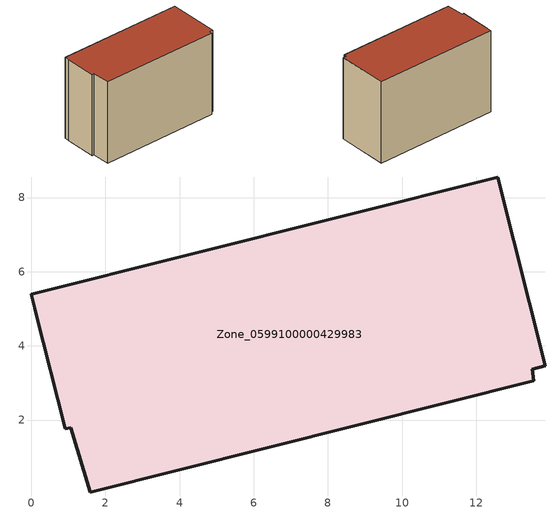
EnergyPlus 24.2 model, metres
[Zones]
Zone_0599100000429983
 floor ground (C_G): 12.58,8.55 13.86,3.46 13.51,3.37 13.54,3.06 1.59,0.06 1.07,1.8 0.91,1.76 0.12,4.9 0.1,5.02 0,5.39 z0
 wall outside (C_F): 0,5.39 0.1,5.02 0.12,4.9 0.91,1.76 1.07,1.8 1.59,0.06 13.54,3.06 13.51,3.37 13.86,3.46 12.58,8.55 0,5.39 z0:8.71
 roof outside (C_R): 13.86,3.46 12.58,8.55 0,5.39 0.1,5.02 0.12,4.9 0.91,1.76 1.07,1.8 1.59,0.06 13.54,3.06 13.51,3.37 z8.71
[BUILDING]
Pand.0599100000429983: North Axis=0; Terrain=City; Loads Convergence Tolerance Value=0.04; Temperature Convergence Tolerance Value=0.4; Solar Distribution=FullExterior; Maximum Number of Warmup Days=25; Minimum Number of Warmup Days=1
[Site:Location]
Rotterdam.The.Hague.AP_ZH_NLD Design_Conditions: Latitude=51.96; Longitude=4.45; Time Zone=1; Elevation=-4.5
[SITE:GROUNDTEMPERATURE:BUILDINGSURFACE]
18, 18, 18, 18, 18, 18, 18, 18, 18, 18, 18, 18
[MATERIAL] Thermal Absorptance=0.9; Solar Absorptance=0.7; Visible Absorptance=0.7
Name | Roughness | Thickness | Conductivity | Density | Specific Heat
G.TC.2006-2014 | MediumSmooth | 0.15 | 0.06 | 540 | 1210
F.TC.2006-2014 | Rough | 0.3 | 0.12 | 1920 | 840
R.TC.2006-2014 | MediumRough | 0.2 | 0.08 | 1500 | 1000
[CONSTRUCTION]
C_G: G.TC.2006-2014
C_F: F.TC.2006-2014
C_R: R.TC.2006-2014
[ZONE]
Zone_0599100000429983: Type=1; Multiplier=1; Ceiling Height=Autocalculate; Volume=Autocalculate; Floor Area=autocalculate; Part of Total Floor Area=Yes
[ZONEINFILTRATION:DESIGNFLOWRATE]
Infil_Zone_0599100000429983: Zone or ZoneList or Space or SpaceList=Zone_0599100000429983; Schedule=AlwaysOn; Design Flow Rate Calculation Method=Flow/Area; Flow Rate per Floor Area=0.0015; Constant Term Coefficient=1; Temperature Term Coefficient=0; Velocity Term Coefficient=0; Velocity Squared Term Coefficient=0
[HVACTEMPLATE:ZONE:IDEALLOADSAIRSYSTEM]
Zone_0599100000429983: Maximum Heating Supply Air Temperature=50; Minimum Cooling Supply Air Temperature=13; Maximum Heating Supply Air Humidity Ratio=0.0156; Minimum Cooling Supply Air Humidity Ratio=0.0077; Heating Limit=NoLimit; Cooling Limit=NoLimit; Dehumidification Control Type=ConstantSensibleHeatRatio; Cooling Sensible Heat Ratio=0.7; Dehumidification Setpoint=60; Humidification Control Type=None; Humidification Setpoint=30; Outdoor Air Method=None; Outdoor Air Flow Rate per Person=0.00944; Outdoor Air Flow Rate per Zone Floor Area=0; Outdoor Air Flow Rate per Zone=0; Demand Controlled Ventilation Type=None; Outdoor Air Economizer Type=NoEconomizer; Heat Recovery Type=None; Sensible Heat Recovery Effectiveness=0.7; Latent Heat Recovery Effectiveness=0.65
[ZONECONTROL:THERMOSTAT]
ThermostatControl_Zone_0599100000429983: Zone or ZoneList=Zone_0599100000429983; Control Type Schedule=DualSetpointControlType; Control 1=Thermostat_Zone_0599100000429983; Temperature Difference Between Cutout And Setpoint=0
[THERMOSTATSETPOINT:DUALSETPOINT]
Thermostat_Zone_0599100000429983: Heating Setpoint Temperature Schedule=HeatingSetpoint_Zone_0599100000429983; Cooling Setpoint Temperature Schedule=CoolingSetpoint_Zone_0599100000429983
[SCHEDULE:COMPACT]
HeatingSetpoint_Zone_0599100000429983: Through: 12/31, For: AllDays, Until: 24:00, 21
CoolingSetpoint_Zone_0599100000429983: Through: 12/31, For: AllDays, Until: 24:00, 24
DualSetpointControlType: Through: 12/31, For: AllDays, Until: 24:00, 4
AlwaysOn: Through: 12/31, For: AllDays, Until: 24:00, 1
